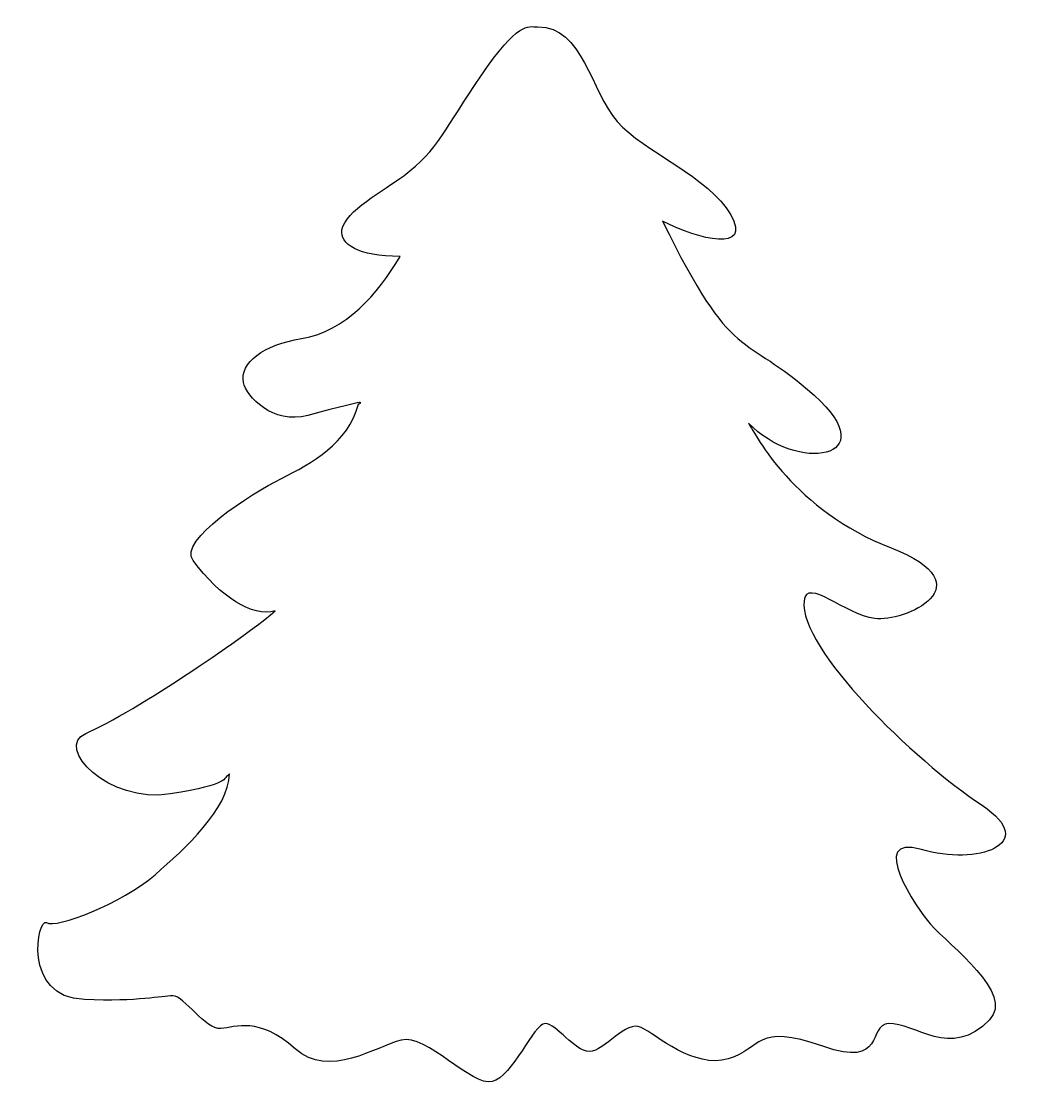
# Model space of a CAD drawing. Header units: centimetres. Extents: x -8 to 8.3, y -8.5 to 8.6.
import ezdxf

# ---------------------------------------------------------------- set-up
doc = ezdxf.new("R2010")
doc.units = ezdxf.units.CM
doc.header["$MEASUREMENT"] = 0
doc.layers.add('Camada 1', color=7, linetype='Continuous')

msp = doc.modelspace()

# ---------------------------------------------------------------- linework, layer by layer
at = {"layer": 'Camada 1', "lineweight": 25}
msp.add_open_spline([(0.25679, 8.46332), (0.09484, 8.46332), (-0.05478, 8.55148), (-0.65412, 7.67383), (-0.65412, 7.67383), (-1.22088, 6.84383), (-1.34241, 6.47945), (-1.88904, 6.07458), (-1.88904, 6.07458), (-2.21368, 5.83413), (-2.83151, 5.50795), (-2.88094, 5.2041), (-2.88094, 5.2041), (-2.91692, 4.98293), (-2.6235, 4.77899), (-1.94979, 4.77899), (-1.94979, 4.77899), (-2.31412, 4.17169), (-2.81188, 3.58265), (-3.5288, 3.46316), (-3.5288, 3.46316), (-4.13605, 3.36196), (-4.52459, 3.07332), (-4.45995, 2.75466), (-4.45995, 2.75466), (-4.41672, 2.54143), (-3.99471, 2.07365), (-3.42752, 2.22832), (-3.42752, 2.22832), (-2.31413, 2.53198), (-2.61782, 2.41051), (-2.61782, 2.41051), (-2.61782, 2.41051), (-2.77977, 1.78297), (-3.36683, 1.45907), (-3.85268, 1.21613), (-3.85268, 1.21613), (-4.33853, 0.97319), (-5.5126, 0.22421), (-5.26974, -0.0997), (-5.26974, -0.0997), (-4.82968, -0.68657), (-4.31825, -1.01066), (-3.95386, -0.90943), (-3.95386, -0.90943), (-4.27776, -1.21309), (-6.22113, -2.54921), (-6.99043, -2.87309), (-6.99043, -2.87309), (-7.49999, -3.08761), (-6.62605, -4.00675), (-5.63412, -3.8448), (-5.63412, -3.8448), (-4.64219, -3.68285), (-4.80415, -3.60186), (-4.68268, -3.5209), (-4.68268, -3.5209), (-4.70292, -4.08774), (-5.39118, -4.71528), (-5.87706, -5.14039), (-5.87706, -5.14039), (-6.40128, -5.59907), (-7.47628, -6.01084), (-7.61799, -5.90964), (-7.61799, -5.90964), (-7.7597, -5.80844), (-8.02286, -7.10402), (-7.01069, -7.1445), (-7.01069, -7.1445), (-6.13248, -7.17964), (-5.77583, -7.08378), (-5.59363, -7.08378), (-5.59363, -7.08378), (-5.41143, -7.08378), (-5.06729, -7.63036), (-4.82438, -7.61012), (-4.82438, -7.61012), (-4.58147, -7.58988), (-4.21706, -7.40769), (-3.63, -7.93402), (-3.63, -7.93402), (-3.08385, -8.42368), (-2.33441, -7.89351), (-1.92955, -7.79231), (-1.92955, -7.79231), (-1.52469, -7.69111), (-0.79592, -8.54135), (-0.47201, -8.46036), (-0.47201, -8.46036), (-0.1481, -8.37937), (0.19604, -7.52916), (0.37823, -7.52916), (0.37823, -7.52916), (0.56042, -7.52916), (0.84382, -7.97451), (1.08676, -7.97451), (1.08676, -7.97451), (1.3297, -7.97451), (1.67382, -7.46841), (1.91676, -7.58989), (1.91676, -7.58989), (2.1597, -7.71137), (2.767, -8.25791), (3.31357, -8.09599), (3.31357, -8.09599), (3.86014, -7.93407), (3.7387, -7.50893), (4.83188, -7.89358), (4.83188, -7.89358), (5.84685, -8.25069), (5.54038, -7.54944), (5.88452, -7.5292), (5.88452, -7.5292), (6.30113, -7.50467), (6.88404, -8.11946), (7.50401, -7.46848), (7.50401, -7.46848), (7.90888, -7.04337), (6.87644, -6.29434), (6.55257, -5.92998), (6.55257, -5.92998), (6.34336, -5.69461), (5.52017, -4.47244), (6.41089, -4.7356), (6.41089, -4.7356), (7.30161, -4.99876), (8.32356, -4.6544), (7.38257, -4.02707), (7.38257, -4.02707), (6.28942, -3.2983), (4.44768, -1.51266), (4.52822, -0.74761), (4.52822, -0.74761), (4.5687, -0.36299), (5.19627, -0.97028), (5.66188, -1.03101), (5.66188, -1.03101), (6.12749, -1.09174), (7.48377, -0.50465), (5.92503, 0.10265), (5.92503, 0.10265), (4.36629, 0.70995), (3.75899, 1.90433), (3.63752, 2.10676), (3.63752, 2.10676), (4.40677, 1.29703), (5.84404, 1.5197), (4.69016, 2.55213), (4.69016, 2.55213), (3.53628, 3.58456), (3.39455, 3.01777), (2.26094, 5.34576), (2.26094, 5.34576), (2.848, 5.0421), (3.69824, 4.83969), (3.35409, 5.44699), (3.35409, 5.44699), (3.00994, 6.05429), (1.95728, 6.45918), (1.53217, 6.94501), (1.53217, 6.94501), (1.10706, 7.43089), (0.98551, 8.46329), (0.25679, 8.46332)], degree=3, knots=[0, 0, 0, 0, 0.02380952, 0.02380952, 0.02380952, 0.02380952, 0.04761905, 0.04761905, 0.04761905, 0.04761905, 0.07142857, 0.07142857, 0.07142857, 0.07142857, 0.0952381, 0.0952381, 0.0952381, 0.0952381, 0.11904762, 0.11904762, 0.11904762, 0.11904762, 0.14285714, 0.14285714, 0.14285714, 0.14285714, 0.16666667, 0.16666667, 0.16666667, 0.16666667, 0.19047619, 0.19047619, 0.19047619, 0.19047619, 0.21428571, 0.21428571, 0.21428571, 0.21428571, 0.23809524, 0.23809524, 0.23809524, 0.23809524, 0.26190476, 0.26190476, 0.26190476, 0.26190476, 0.28571429, 0.28571429, 0.28571429, 0.28571429, 0.30952381, 0.30952381, 0.30952381, 0.30952381, 0.33333333, 0.33333333, 0.33333333, 0.33333333, 0.35714286, 0.35714286, 0.35714286, 0.35714286, 0.38095238, 0.38095238, 0.38095238, 0.38095238, 0.4047619, 0.4047619, 0.4047619, 0.4047619, 0.42857143, 0.42857143, 0.42857143, 0.42857143, 0.45238095, 0.45238095, 0.45238095, 0.45238095, 0.47619048, 0.47619048, 0.47619048, 0.47619048, 0.5, 0.5, 0.5, 0.5, 0.52380952, 0.52380952, 0.52380952, 0.52380952, 0.54761905, 0.54761905, 0.54761905, 0.54761905, 0.57142857, 0.57142857, 0.57142857, 0.57142857, 0.5952381, 0.5952381, 0.5952381, 0.5952381, 0.61904762, 0.61904762, 0.61904762, 0.61904762, 0.64285714, 0.64285714, 0.64285714, 0.64285714, 0.66666667, 0.66666667, 0.66666667, 0.66666667, 0.69047619, 0.69047619, 0.69047619, 0.69047619, 0.71428571, 0.71428571, 0.71428571, 0.71428571, 0.73809524, 0.73809524, 0.73809524, 0.73809524, 0.76190476, 0.76190476, 0.76190476, 0.76190476, 0.78571429, 0.78571429, 0.78571429, 0.78571429, 0.80952381, 0.80952381, 0.80952381, 0.80952381, 0.83333333, 0.83333333, 0.83333333, 0.83333333, 0.85714286, 0.85714286, 0.85714286, 0.85714286, 0.88095238, 0.88095238, 0.88095238, 0.88095238, 0.9047619, 0.9047619, 0.9047619, 0.9047619, 0.92857143, 0.92857143, 0.92857143, 0.92857143, 0.95238095, 0.95238095, 0.95238095, 0.95238095, 1, 1, 1, 1], dxfattribs=at)

doc.saveas('drawing.dxf')
